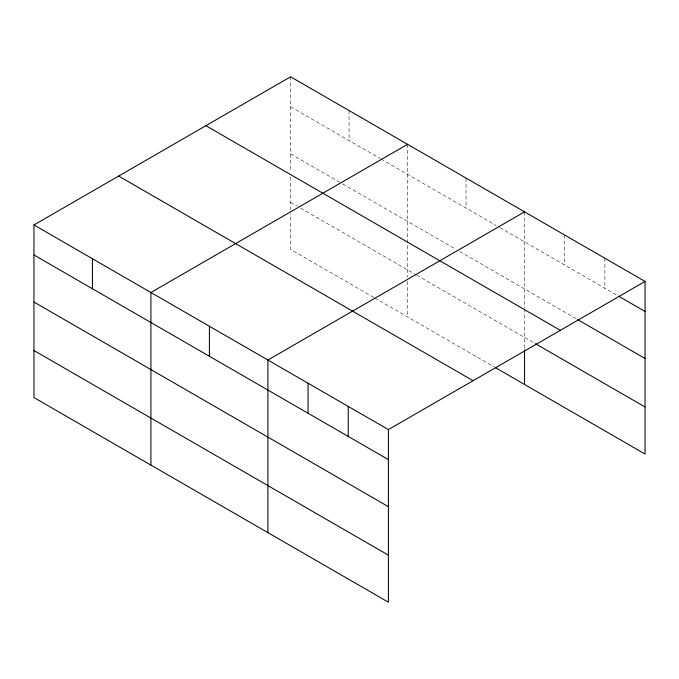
<?xml version="1.0" encoding="UTF-8"?>
<svg xmlns="http://www.w3.org/2000/svg" width="679" height="679" viewBox="0 0 679 679"><rect width="100%" height="100%" fill="white"/><g stroke="black" fill="none" stroke-linecap="round" stroke-linejoin="round"><path stroke-width="0.51" stroke-dasharray="3.4 2.55" d="M290.595 106.807L380.155 158.513M381.063 159.039L496.205 225.521M499.863 227.626L616.744 295.11M290.595 153.861L341.775 183.406M342.683 183.933L455.999 249.354M459.658 251.468L576.573 318.969M290.595 202.342L296.995 206.034M300.653 208.147L415.794 274.622M416.702 275.148L534.577 343.201M373.756 297.402L290.595 249.397L290.595 213.843M374.672 297.928L494.38 367.05M604.879 258.241L604.879 288.261M564.707 235.044L564.707 265.065M524.536 211.856L524.536 307.893M524.536 308.953L524.536 348.904M466.049 178.085L466.049 208.105M407.57 144.321L407.57 277.193M407.57 281.378L407.57 316.923M349.082 110.558L349.082 140.578M290.595 76.795L290.595 171.779M290.595 177.049L290.595 209.658"/><path stroke-width="1.02" d="M388.405 506.678L388.405 429.603L33.95 224.961L33.95 397.571L388.405 602.205L388.405 506.678L33.95 302.036M33.95 224.961L290.595 76.795L645.05 281.429L645.05 454.039L495.297 367.577M407.57 144.321L150.916 292.496L150.916 465.098M524.536 211.856L267.891 360.031L267.891 532.633M388.405 429.603L645.05 281.429M618.577 296.163L645.05 311.449M577.49 319.495L645.05 358.504M205.907 125.691L560.353 330.334M535.493 343.727L645.05 406.984M118.647 176.065L473.093 380.707M33.95 254.981L388.405 459.624M33.95 350.517L388.405 555.159M524.536 349.948L524.536 384.458M348.234 406.415L348.234 436.436M308.062 383.219L308.062 413.239M209.404 326.26L209.404 356.28M92.437 258.733L92.437 288.753"/></g></svg>
